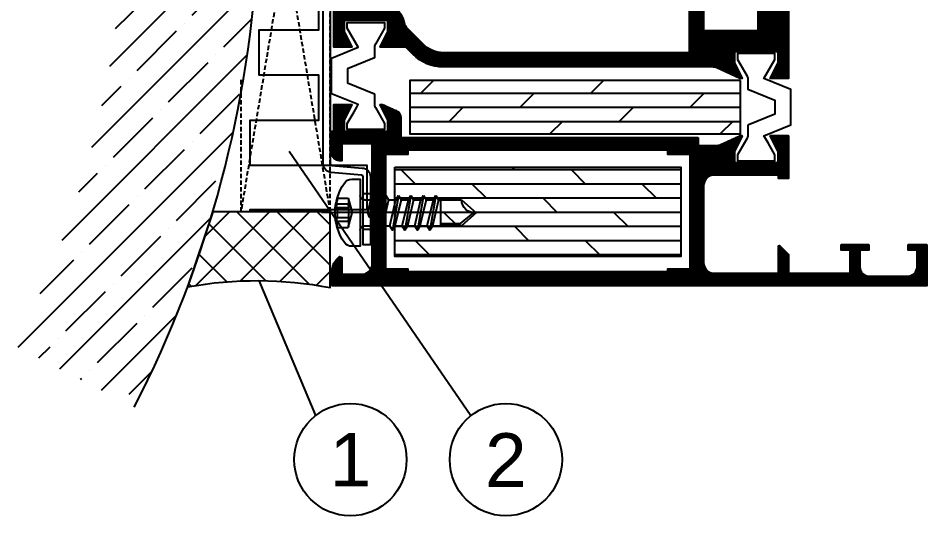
# Model space of a CAD drawing. Header units: millimetres. Extents: x -1821 to 14707, y -2864 to 1473.
# Drawn here: x 3494.8 to 3596.6, y -1224.2 to -1168.5 of the extents above; entities that cross this region are included whole.
import ezdxf
from ezdxf.enums import TextEntityAlignment as Align

# ---------------------------------------------------------------- set-up
doc = ezdxf.new("R2010")
doc.units = ezdxf.units.MM
for name, pattern in [('AUSGEZOGEN', [0]), ('CENTER', [50.800000000000004, 31.75, -6.35, 6.35, -6.35]), ('GESTRICHELT', [0.75, 0.5, -0.25]), ('VERDECKT', [9.524999999999999, 6.35, -3.175])]:
    doc.linetypes.add(name, pattern=pattern)
for name, color, linetype in [('00TXT', 7, 'AUSGEZOGEN'), ('as_par', 3, 'Continuous'), ('as_sch', 3, 'Continuous'), ('CENT_18', 3, 'CENTER'), ('CENTER25', 2, 'CENTER'), ('CONST25', 2, 'Continuous'), ('CONST35', 7, 'Continuous'), ('DICHT_PAR', 3, 'Continuous'), ('HIDE_18', 3, 'VERDECKT'), ('HIDE_25', 2, 'GESTRICHELT'), ('is_par', 3, 'Continuous'), ('is_sch', 3, 'Continuous'), ('leiste_par', 3, 'Continuous')]:
    doc.layers.add(name, color=color, linetype=linetype)
doc.styles.add('SWISS', font='swiss.ttf')

# ---------------------------------------------------------------- blocks, each defined once
blk = doc.blocks.new('*X91')
at = {"color": 0}
for p, q in [((44.59498402146245, 228.4427471299648), (56.33094534379565, 240.178708452298)), ((50.38135815360881, 237.7646551739766), (53.59820795754949, 240.9815049779173)), ((42.76008355167346, 233.6789144720413), (47.63502563103347, 238.5538565514013)), ((53.91689205954153, 234.2291212680439), (57.3008982065152, 237.6131274150176)), ((49.49747467712562, 236.8807716974934), (49.49747467712562, 236.8807716974934)), ((44.19417381822652, 231.5774708385943), (48.61359120064244, 235.9968882210102)), ((46.20153772520939, 222.9782330218463), (58.22344012027797, 235.0001354169148)), ((53.03300858305835, 233.3452377915607), (53.03300858305835, 233.3452377915607)), ((47.72970772415924, 228.0419369326616), (52.14912510657516, 232.4613543150775)), ((57.45242596547426, 230.6935873621112), (59.0970380917972, 232.3381994884341)), ((47.55945409189601, 217.2650815766674), (59.91999751748301, 229.6256250022544)), ((51.26524163009197, 224.5064030267289), (55.68465901250789, 228.9258204091448)), ((56.56854248899108, 229.809703885628), (56.56854248899108, 229.809703885628)), ((46.84582424767606, 227.1580534561784), (46.84582424767606, 227.1580534561784)), ((45.42795998390797, 225.7401891924103), (45.96194077119287, 226.2741699796952)), ((60.10407639492381, 226.2741699796952), (60.10407639492381, 226.2741699796952)), ((54.8007755360247, 220.9708691207961), (59.22019291844062, 225.3902865032121)), ((48.64281709249195, 211.2773767653979), (61.40628741346819, 224.0408470863741)), ((50.38135815360879, 223.6225195502457), (50.38135815360879, 223.6225195502457)), ((46.91304264743235, 220.1542040440692), (49.4974746771256, 222.7386360737625)), ((58.33630944195745, 217.4353352148634), (62.06521638309789, 221.1642421560038)), ((53.91689205954152, 220.0869856443129), (53.91689205954152, 220.0869856443129)), ((48.61359120064241, 214.7836847854138), (53.03300858305833, 219.2031021678297)), ((49.41791885066996, 204.9814107117104), (62.66464028948302, 218.2281321505235)), ((57.45242596547427, 216.5514517383802), (57.45242596547427, 216.5514517383802)), ((52.14912510657516, 211.2481508794811), (56.56854248899108, 215.667568261897)), ((61.87184334789018, 213.8998013089307), (63.20165914096722, 215.2296171020077)), ((60.987959871407, 213.0159178324475), (60.987959871407, 213.0159178324475)), ((49.83982465406461, 198.3322487032396), (63.67301037312068, 212.1654344222956)), ((55.68465901250789, 207.7126169735484), (60.10407639492382, 212.1320343559643)), ((51.26524163009198, 210.3642674029979), (51.26524163009198, 210.3642674029979)), ((49.07139349022593, 208.1704192631318), (50.38135815360879, 209.4803839265147)), ((59.22019291844062, 204.1770830676156), (63.63961030085655, 208.5965004500316)), ((54.80077553602471, 206.8287334970652), (54.80077553602471, 206.8287334970652)), ((49.67640232331843, 201.7043602843589), (53.91689205954152, 205.944850020582)), ((49.84662621372327, 191.2679824510328), (64.40345700146632, 205.8248132387758)), ((58.33630944195744, 203.2931995911324), (58.33630944195744, 203.2931995911324)), ((62.75572682437336, 200.6415491616829), (64.65357258474351, 202.539394922053)), ((53.03300858305833, 197.9898987322333), (57.45242596547426, 202.4093161146492)), ((61.87184334789018, 199.7576656851997), (61.87184334789018, 199.7576656851997)), ((49.34913701101451, 183.6994254364585), (64.81984071309715, 199.1701291385412)), ((56.56854248899107, 194.4543648263006), (60.98795987140699, 198.8737822087165)), ((52.14912510657515, 197.1060152557501), (52.14912510657515, 197.1060152557501)), ((49.89987995796895, 194.8567701071439), (51.26524163009196, 196.2221317792669)), ((60.10407639492381, 190.9188309203679), (64.52349377733972, 195.3382483027838)), ((55.68465901250789, 193.5704813498174), (55.68465901250789, 193.5704813498174)), ((50.38135815360878, 188.2671804909183), (54.8007755360247, 192.6865978733342)), ((48.21061907695037, 175.4898396905289), (64.87417331136614, 192.1533939249447)), ((59.22019291844062, 190.0349474438847), (59.22019291844062, 190.0349474438847)), ((53.91689205954152, 184.7316465849856), (58.33630944195744, 189.1510639674015)), ((63.63961030085655, 187.3832970144352), (64.74591378546837, 188.489600499047)), ((62.75572682437337, 186.499413537952), (62.75572682437337, 186.499413537952)), ((57.45242596547426, 181.1961126790528), (61.87184334789018, 185.6155300614688)), ((46.20132081238624, 166.4094736140993), (64.50051321837442, 184.7086660200875)), ((53.03300858305833, 183.8477631085024), (53.03300858305833, 183.8477631085024)), ((48.87135064117967, 179.6861051666237), (52.14912510657515, 182.9638796320192)), ((56.56854248899108, 180.3122292025697), (56.56854248899108, 180.3122292025697)), ((60.987959871407, 177.6605787731201), (64.12514826322271, 180.7977671649359)), ((51.26524163009197, 175.0089283436705), (55.68465901250789, 179.4283457260865)), ((42.87374508806644, 156.010830077914), (63.60401823928187, 176.7411032291295)), ((60.10407639492382, 176.7766952966369), (60.10407639492382, 176.7766952966369)), ((54.80077553602471, 171.4733944377378), (59.22019291844063, 175.8928118201538)), ((50.38135815360879, 174.1250448671873), (50.38135815360879, 174.1250448671873)), ((47.33515169128185, 171.0788384048604), (49.4974746771256, 173.2411613907041)), ((58.33630944195746, 167.9378605318051), (62.75572682437338, 172.357277914221)), ((53.91689205954152, 170.5895109612546), (53.91689205954152, 170.5895109612546)), ((48.61359120064242, 165.2862101023555), (53.03300858305834, 169.7056274847714)), ((37.95824086107492, 144.024258039057), (62.03940186046304, 168.1054190384451)), ((57.45242596547428, 167.0539770553219), (57.45242596547428, 167.0539770553219)), ((52.14912510657517, 161.7506761964228), (56.56854248899109, 166.1700935788387)), ((47.72970772415923, 164.4023266258723), (47.72970772415923, 164.4023266258723)), ((44.74633485467712, 161.4189537563902), (46.84582424767605, 163.5184431493891)), ((55.68465901250789, 158.2151422904901), (60.10407639492382, 162.634559672906)), ((51.26524163009199, 160.8667927199396), (51.26524163009199, 160.8667927199396)), ((45.96194077119288, 155.5634918610405), (50.3813581536088, 159.9829092434564)), ((42.6202771572474, 141.615226523364), (59.56260142795357, 158.5575507940702)), ((54.80077553602471, 157.3312588140069), (54.80077553602471, 157.3312588140069)), ((49.4974746771256, 152.0279579551078), (53.91689205954152, 156.4473753375237)), ((45.07805729470969, 154.6796083845573), (45.07805729470969, 154.6796083845573)), ((40.42070365535692, 150.0222547452045), (44.19417381822651, 153.7957249080741)), ((53.03300858305833, 148.492424049175), (57.45242596547425, 152.9118414315909)), ((48.61359120064242, 151.1440744786246), (48.61359120064242, 151.1440744786246)), ((43.31029034174331, 145.8407736197254), (47.72970772415923, 150.2601910021414)), ((47.28231345341989, 139.2061950076711), (55.69810400650597, 147.6219855607571)), ((52.14912510657514, 147.6085405726918), (52.14912510657514, 147.6085405726918)), ((46.84582424767603, 142.3052397137927), (51.26524163009196, 146.7246570962086)), ((42.42640686526013, 144.9568901432422), (42.42640686526013, 144.9568901432422)), ((40.28925900524963, 142.8197422832318), (41.54252338877694, 144.0730066667591)), ((45.96194077119285, 141.4213562373095), (45.96194077119285, 141.4213562373095)), ((44.95129530142211, 140.4107107675388), (45.07805729470967, 140.5374727608263)), ((50.38135815360878, 138.76970580786), (52.93193594796197, 141.3202836022132))]:
    blk.add_line(p, q, dxfattribs=at)
blk = doc.blocks.new('B-LL1021351')
at = {"layer": 'as_sch'}
h = blk.add_hatch(dxfattribs=at)
h.set_pattern_fill('_U', color=256, scale=0.2, angle=90, style=0, pattern_type=0)
h.set_pattern_definition([(90, (8.079554182062125, 29.43989028141033), (-0.2, 1.224606353822377e-17), [])])
edge = h.paths.add_edge_path()
edge.add_line((16.80000014944312, 41.19727941421419), (15.90000024883136, 41.19727941421414))
edge.add_line((15.90000024883136, 41.19727941421414), (15.90000024883084, 43.21662934013875))
edge.add_arc((17.10000024883082, 43.21662934013915), 1.199999999999999, 155.0000000000003, 180.0000000000183, ccw=False)
edge.add_line((16.01243090438685, 43.72377125422798), (16.99999999999937, 45.84162001425037))
edge.add_line((16.99999999999937, 45.84162001425037), (16.99999999999937, 46.12367428397178))
edge.add_line((16.99999999999937, 46.12367428397178), (15.24721359549932, 45.24728108172175))
edge.add_line((15.24721359549932, 45.24728108172178), (13.99999999999936, 45.24728108172178))
edge.add_line((13.99999999999937, 45.24728108172178), (13.99999999999937, 50.14728108172179))
edge.add_line((13.99999999999937, 50.14728108172176), (15.24721359549933, 50.14728108172176))
edge.add_line((15.24721359549932, 50.14728108172176), (16.99999999999936, 49.27088787947173))
edge.add_line((16.99999999999937, 49.27088787947176), (16.99999999999937, 51.29728021635563))
edge.add_line((16.99999999999937, 51.29728021635563), (12.19999999999956, 51.29728344756904))
edge.add_line((12.19999999999956, 51.29728344756904), (12.19999999999956, 50.1972810817218))
edge.add_line((12.19999999999956, 50.1972810817218), (12.59999999999965, 50.1972810817218))
edge.add_line((12.59999999999965, 50.1972810817218), (12.59999999999965, 42.99728508172188))
edge.add_arc((11.39999999999965, 42.99728508172188), 1.199999999999999, -90, 0, ccw=False)
edge.add_line((11.39999999999965, 41.7972850817219), (2.799999999999741, 41.7972850817219))
edge.add_arc((2.799999999999741, 42.99728508172188), 1.200000000000003, 180, 270, ccw=False)
edge.add_line((1.599999999999739, 42.99728508172188), (1.599999999999739, 50.19728508172176))
edge.add_line((1.599999999999739, 50.19728508172176), (4.666364272416246, 50.19728508172187))
edge.add_line((4.666364272416246, 50.19728508172187), (4.705505270816687, 50.29177981090521))
edge.add_line((4.705505270816687, 50.29177981090521), (3.699999999999903, 51.29728508172172))
edge.add_line((3.699999999999903, 51.29728508172172), (1.599999999999739, 51.29728508172178))
edge.add_line((1.599999999999739, 51.29728508172178), (1.599999999999739, 58.1972850817219))
edge.add_line((1.599999999999739, 58.19728508172187), (4.200000000000017, 58.19728508172187))
edge.add_line((4.200000000000017, 58.19728508172187), (4.200000000000017, 57.19728508172187))
edge.add_line((4.200000000000017, 57.19728508172187), (4.800000000000011, 57.19728508172187))
edge.add_line((4.800000000000011, 57.19728508172187), (4.800000000000011, 60.29728508172187))
edge.add_line((4.800000000000011, 60.2972850817219), (4.200000000000017, 60.2972850817219))
edge.add_line((4.200000000000017, 60.2972850817219), (4.200000000000017, 59.2972850817219))
edge.add_line((4.200000000000017, 59.2972850817219), (2.300000000000011, 59.2972850817219))
edge.add_arc((2.300000000000011, 60.2972850817219), 1, 180, 270.0000000000001, ccw=False)
edge.add_line((1.300000000000011, 60.2972850817219), (1.300000000000011, 64.6972850817219))
edge.add_arc((2.300000000000011, 64.69728508172187), 0.999999999999998, 89.99999999999989, 180, ccw=False)
edge.add_line((2.300000000000011, 65.69728508172187), (4.200000000000017, 65.69728508172187))
edge.add_line((4.200000000000017, 65.69728508172187), (4.200000000000017, 64.69728508172187))
edge.add_line((4.200000000000017, 64.69728508172187), (4.800000000000011, 64.69728508172187))
edge.add_line((4.800000000000011, 64.69728508172187), (4.800000000000011, 66.79728508172187))
edge.add_line((4.800000000000011, 66.7972850817219), (0.2000000000000171, 66.7972850817219))
edge.add_line((0.2000000000000171, 66.7972850817219), (0.2000000000000171, 0.1999999999999886))
edge.add_line((0.2000000000000028, 0.1999999999999886), (1.895836943965719, 0.1999999999999886))
edge.add_arc((1.895836943965719, 2), 1.799999999999996, 269.9999999999999, 314.9999999999998)
edge.add_line((3.168629150101509, 0.7272077938642099), (3.476215948935334, 1.034794592698006))
edge.add_line((3.476215948935319, 1.034794592698006), (3.366364272416135, 1.300000000000011))
edge.add_line((3.366364272416149, 1.300000000000011), (1.500000000000014, 1.300000000000011))
edge.add_line((1.5, 1.300000000000011), (1.5, 3.5))
edge.add_arc((2.700000000000003, 3.5), 1.2, 90, 180, ccw=False)
edge.add_line((2.700000000000003, 4.699999999999989), (16.10000000000001, 4.699999999999989))
edge.add_line((16.10000000000001, 4.699999999999989), (16.10000000000001, 1.299999999999983))
edge.add_line((16.10000000000001, 1.300000000000011), (14.19999999999999, 1.300000000000011))
edge.add_line((14.19999999999999, 1.299999999999983), (14.2, 1))
edge.add_arc((15, 1), 0.7999999999999954, 180.0000000000002, 270.0000000000004)
edge.add_line((15, 0.1999999999999886), (17.49999999999972, 0.1999999999999886))
edge.add_line((17.49999999999972, 0.1999999999999886), (17.4999999999997, 0.3999999999999773))
edge.add_line((17.49999999999972, 0.3999999999999773), (20.49999999999972, 0.3999999999999773))
edge.add_line((20.49999999999972, 0.4000000000000057), (20.4999999999997, 2.426392202250042))
edge.add_line((20.4999999999997, 2.426392202250014), (18.74721359549966, 1.549999000000014))
edge.add_line((18.74721359549966, 1.549999000000014), (17.4999999999997, 1.549999000000014))
edge.add_line((17.4999999999997, 1.549999000000014), (17.4999999999997, 6.44999900000002))
edge.add_line((17.4999999999997, 6.44999900000002), (18.74721359549966, 6.44999900000002))
edge.add_line((18.74721359549966, 6.44999900000002), (20.49999999999969, 5.57360579775002))
edge.add_line((20.49999999999969, 5.573605797749991), (20.4999999999997, 5.856677160535128))
edge.add_line((20.4999999999997, 5.856677160535156), (19.78437991351552, 7.431041329999715))
edge.add_arc((19.05608673319308, 7.099998970934053), 0.7999999999999616, 24.44395506557918, 89.99999999999363)
edge.add_line((19.05608673319317, 7.899998970934007), (16.80000014944341, 7.899998970934547))
edge.add_line((16.80000014944341, 7.899998970934547), (16.80000014944312, 41.19727941421419))
h.paths.add_polyline_path([(15.40000024883075, 8.700004950186042), (14.90000024883098, 8.700004950186042), (14.90000024883098, 6.200004950186042), (2.100000248830895, 6.200004950185928), (2.100000248830895, 8.700004950186042), (1.800000144223361, 8.700004950186042), (1.800000036415028, 37.79727941421439), (2.100000248830895, 37.79727941421427), (2.100000248830895, 40.2972794142143), (14.90000024883099, 40.29727941421419), (14.90000024883098, 37.79727941421416), (15.40000024883075, 37.79727941421405)], flags=16)
at = {"layer": 'is_sch'}
h = blk.add_hatch(dxfattribs=at)
h.set_pattern_fill('_U', color=256, scale=0.2, angle=90, style=0, pattern_type=0)
h.set_pattern_definition([(90, (38.50046598677734, 28.12631000053418), (-0.2, 1.224606353822377e-17), [])])
edge = h.paths.add_edge_path()
edge.add_arc((29.49999990501244, 12.66879085624376), 4.799999999999851, 179.9999999999986, 225.0000000000408)
edge.add_line((26.10588735531954, 9.274678306546008), (26.90000009962769, 8.480565562239093))
edge.add_line((26.90000009962769, 8.480565562239093), (26.90000009962759, 5.571329875835858))
edge.add_line((26.90000009962759, 5.571329875835829), (28.65278650412762, 6.447723078085829))
edge.add_line((28.65278650412762, 6.447723078085858), (29.90000009962758, 6.447723078085858))
edge.add_line((29.90000009962758, 6.447723078085858), (29.90000009962758, 1.547723078085852))
edge.add_line((29.90000009962758, 1.547723078085852), (28.65278650412762, 1.547723078085852))
edge.add_line((28.65278650412762, 1.547723078085852), (26.90000009962758, 2.42411628033588))
edge.add_line((26.90000009962758, 2.42411628033588), (26.90000009962758, 0.3977241841755017))
edge.add_line((26.90000009962756, 0.3977241841755017), (33.00000013790861, 0.397727419909387))
edge.add_line((33.00000013790861, 0.397727419909387), (33.00000013790876, 1.497726215791999))
edge.add_line((33.00000013790876, 1.497726215792028), (31.30000008977686, 1.497726215791999))
edge.add_line((31.30000008977686, 1.497726215791999), (31.30000024738767, 4.697733063487249))
edge.add_line((31.30000024738767, 4.69773306348722), (45.70000015269619, 4.697734354117472))
edge.add_line((45.70000015269619, 4.6977343541175), (45.69999999508552, 1.497726215791999))
edge.add_line((45.69999999508552, 1.497726215791999), (44.00000013790877, 1.497726215791971))
edge.add_line((44.00000013790877, 1.497726215791999), (44.00000013790888, 0.3977274199265537))
edge.add_line((44.00000013790888, 0.3977274199265537), (50.10105171051465, 0.3977241841582497))
edge.add_line((50.10105171051465, 0.3977241841582497), (50.10105171051465, 2.424116280335767))
edge.add_line((50.10105171051465, 2.424116280335767), (48.34826530601461, 1.547723078085738))
edge.add_line((48.34826530601461, 1.547723078085738), (47.10105171051465, 1.547723078085738))
edge.add_line((47.10105171051465, 1.547723078085738), (47.10105171051465, 6.447723078085744))
edge.add_line((47.10105171051465, 6.447723078085744), (48.34826530601461, 6.447723078085744))
edge.add_line((48.34826530601461, 6.447723078085744), (50.10105168903021, 5.571329886577956))
edge.add_line((50.10105168903021, 5.571329886577956), (50.10105149588445, 8.480565557525523))
edge.add_line((50.10105149588445, 8.480565557525523), (50.89516423278344, 9.274678283762285))
edge.add_arc((47.50105170587366, 12.66879085624345), 4.800000000000043, 314.9999996153564, 360.000000000001)
edge.add_line((52.30105170587372, 12.66879085624353), (52.30105170587318, 42.78817162247995))
edge.add_arc((53.50105170587319, 42.78817162247998), 1.20000000000001, 155.0000000000013, 180.0000000000013, ccw=False)
edge.add_line((52.41348236142919, 43.29531353656878), (53.60097986375258, 45.84191014838927))
edge.add_line((53.60097986375258, 45.8419101483893), (53.60052286672153, 46.12437971369692))
edge.add_line((53.60052286672153, 46.12437971369692), (51.8472135954993, 45.24772507808581))
edge.add_line((51.8472135954993, 45.24772507808581), (50.59999999999934, 45.24772507808581))
edge.add_line((50.59999999999935, 45.24772507808581), (50.59999999999935, 50.14772507808581))
edge.add_line((50.59999999999935, 50.14772507808581), (51.8472135954993, 50.14772507808581))
edge.add_line((51.8472135954993, 50.14772507808581), (53.59999999999933, 49.27133187583578))
edge.add_line((53.59999999999935, 49.27133187583578), (53.59999999999935, 51.29772407808582))
edge.add_line((53.59999999999935, 51.29772407808582), (45.69999999999975, 51.29772407808602))
edge.add_line((45.69999999999976, 51.29772407808602), (45.69999999999956, 47.89772407809591))
edge.add_line((45.69999999999956, 47.89772407809593), (48.20000000012688, 47.89772407821894))
edge.add_line((48.20000000012688, 47.89772407821894), (48.19999999999523, 41.79772407808582))
edge.add_line((48.19999999999523, 41.79772407808582), (28.79999999999954, 41.79772407808582))
edge.add_line((28.79999999999954, 41.79772407808582), (28.79999999999978, 47.89772407808584))
edge.add_line((28.79999999999978, 47.89772407808584), (31.30000000000602, 47.89772407808607))
edge.add_line((31.30000000000602, 47.89772407808607), (31.30000000011587, 51.29772407820607))
edge.add_line((31.30000000011587, 51.29772407820607), (23.39999999999937, 51.29772407808878))
edge.add_line((23.39999999999937, 51.29772407808878), (23.39999999999937, 49.27133187583578))
edge.add_line((23.39999999999937, 49.27133187583578), (25.15278640449941, 50.14772507808581))
edge.add_line((25.15278640449941, 50.14772507808581), (26.39999999999937, 50.14772507808581))
edge.add_line((26.39999999999937, 50.14772507808581), (26.39999999999937, 45.24772507808581))
edge.add_line((26.39999999999937, 45.24772507808581), (25.15278640449941, 45.24772507808581))
edge.add_line((25.15278640449941, 45.24772507808581), (23.39999999999937, 46.12411828033584))
edge.add_line((23.39999999999937, 46.12411828033581), (23.39999999999935, 45.84206401061439))
edge.add_line((23.39999999999937, 45.84206401061439), (24.58756924945682, 43.29531353656859))
edge.add_arc((23.49999990501283, 42.78817162247975), 1.199999999999995, -3.979039320256561e-13, 24.999999999999773, ccw=False)
edge.add_line((24.69999990501283, 42.78817162247975), (24.6999999050126, 12.66879085624387))
edge = h.paths.add_edge_path(flags=16)
edge.add_arc((29.4999999050126, 12.66879085624387), 3.2, 180, 225.0000000000406)
edge.add_line((27.23725820521724, 10.40604915644533), (28.99476436794701, 8.64854299371612))
edge.add_arc((29.84329250537074, 9.497071131140103), 1.200000000000001, 225.0000000000093, 260.2405423695951)
edge.add_arc((29.2499998609641, 6.047722810356447), 2.3, 24.474416672083407, 80.24054236959518, ccw=False)
edge.add_arc((32.43551207269796, 7.497726930659013), 1.200000000000001, 204.4744166720833, 269.9999999999999)
edge.add_line((32.43551207269796, 6.297726930658996), (44.56553973744431, 6.297726930658996))
edge.add_arc((44.56553973744431, 7.497726930659013), 1.2, 269.9999999999998, 335.5255833279145)
edge.add_arc((47.75105194917813, 6.047722810356362), 2.3, 99.75946162770782, 155.5255833279147, ccw=False)
edge.add_arc((47.15775906412391, 9.497071089748289), 1.200000000000004, 279.7594616277084, 314.9999999999853)
edge.add_line((48.00628720154755, 8.648542952324192), (49.76379340566955, 10.40604915644528))
edge.add_arc((47.50105170587376, 12.66879085624322), 3.199999999999879, 314.9999999999725, 360.0000000000063)
edge.add_line((50.70105170587364, 12.66879085624359), (50.70105170587367, 40.19772407808563))
edge.add_line((50.70105170587367, 40.1977240780856), (26.29999990501237, 40.19772407808594))
edge.add_line((26.29999990501237, 40.19772407808594), (26.2999999050126, 12.6687908562439))
h = blk.add_hatch(dxfattribs=at)
h.set_pattern_fill('_U', color=256, scale=0.2, angle=90, style=0, pattern_type=0)
h.set_pattern_definition([(90, (67.36502765796459, 23.95932698303045), (-0.2, 1.224606353822377e-17), [])])
edge = h.paths.add_edge_path()
edge.add_line((76.79999999999964, 41.79817307444992), (64.79999999999964, 41.79817307444966))
edge.add_line((64.79999999999964, 41.79817307444969), (64.79999999999964, 44.39817307444972))
edge.add_line((64.79999999999964, 44.39817307444969), (66.37936788635221, 44.39817307444974))
edge.add_line((66.37936788635221, 44.39817307444974), (66.51477246289565, 44.65491951966993))
edge.add_arc((74.99999999999966, 50.31538890334934), 10.2, 180.0000000000001, 213.7071317649712, ccw=False)
edge.add_line((64.79999999999964, 50.31538890334934), (64.79999999999964, 51.29816807444985))
edge.add_line((64.79999999999964, 51.29816807444985), (59.99999999999937, 51.29816807444985))
edge.add_line((59.99999999999937, 51.29816807444985), (59.99999999999937, 49.27177587219981))
edge.add_line((59.99999999999937, 49.27177587219981), (61.75278640449943, 50.14816907444984))
edge.add_line((61.75278640449943, 50.14816907444981), (62.99999999999937, 50.14816907444981))
edge.add_line((62.99999999999937, 50.14816907444981), (62.99999999999937, 45.24816907444981))
edge.add_line((62.99999999999937, 45.24816907444983), (61.75278640449943, 45.24816907444983))
edge.add_line((61.75278640449943, 45.24816907444983), (59.99999999999937, 46.12456227669986))
edge.add_line((59.99999999999937, 46.12456227669986), (59.99999999999937, 45.84250798835745))
edge.add_line((59.99999999999937, 45.84250798835743), (60.98756897649452, 43.72465850240394))
edge.add_arc((59.89999954203961, 43.21751678134416), 1.200000000000013, -1.5290879673557356e-11, 24.999989830763127, ccw=False)
edge.add_line((61.09999954203963, 43.21751678134385), (61.09999954203909, 41.19816740694216))
edge.add_line((61.09999954203909, 41.19816740694216), (60.19999995042497, 41.19816740694228))
edge.add_line((60.19999995042497, 41.1981674069423), (60.19999995042465, 7.900886963661975))
edge.add_line((60.19999995042465, 7.900886963661975), (57.94391326680599, 7.900886963662089))
edge.add_arc((57.94391326680601, 7.100886963662219), 0.7999999999998861, 90, 155.5560449344181)
edge.add_line((57.21562008648365, 7.431929322727882), (56.49999999999949, 5.857565153263067))
edge.add_line((56.49999999999949, 5.857565153263067), (56.49999999999949, 5.574493790477902))
edge.add_line((56.49999999999949, 5.574493790477902), (58.25278640449953, 6.450886992727931))
edge.add_line((58.25278640449953, 6.450886992727931), (59.49999999999949, 6.450886992727931))
edge.add_line((59.49999999999949, 6.450886992727931), (59.49999999999949, 1.550886992727925))
edge.add_line((59.49999999999949, 1.550886992727925), (58.25278640449953, 1.550886992727925))
edge.add_line((58.25278640449953, 1.550886992727925), (56.49999999999949, 2.427280194977953))
edge.add_line((56.49999999999949, 2.427280194977953), (56.49999999999949, 0.4008879927279168))
edge.add_line((56.49999999999949, 0.4008879927279168), (59.49999999999949, 0.4008879927279168))
edge.add_line((59.49999999999949, 0.4008879927279168), (59.49999999999949, 0.200887992727985))
edge.add_line((59.49999999999949, 0.200887992727985), (61.99999999999966, 0.2008879927280418))
edge.add_arc((61.99999999999966, 1.000887992728025), 0.7999999999999987, 270.0000000000001, 360.0000000000002)
edge.add_line((62.79999999999964, 1.000887992728025), (62.79999999999964, 1.300887992728008))
edge.add_line((62.79999999999964, 1.300887992728036), (60.89999999999964, 1.300887992728036))
edge.add_line((60.89999999999964, 1.300887992728036), (60.89999999999964, 4.700887992728042))
edge.add_line((60.89999999999964, 4.700887992728042), (74.29999999999964, 4.700887992728042))
edge.add_arc((74.29999999999964, 3.500887992728025), 1.2, 0, 90, ccw=False)
edge.add_line((75.49999999999966, 3.500887992728025), (75.49999999999966, 1.300887992728008))
edge.add_line((75.49999999999966, 1.300887992728036), (73.63363572758351, 1.300887992728036))
edge.add_line((73.63363572758351, 1.300887992728036), (73.52378405106435, 1.035682585426031))
edge.add_line((73.52378405106433, 1.035682585426031), (73.83137084989812, 0.728095786592263))
edge.add_arc((75.10416305603394, 2.000887992728025), 1.800000000000004, 224.9999999999999, 269.9999999999999)
edge.add_line((75.10416305603394, 0.2008879927280418), (76.79999999999967, 0.2008879927280418))
edge.add_line((76.79999999999964, 0.2008879927280418), (76.79999999999964, 41.79817307444995))
h.paths.add_polyline_path([(75.20000016284126, 37.79816740694244), (74.89999995042498, 37.79816740694233), (74.89999995042544, 40.29816740694235), (62.09999995042486, 40.29816740694224), (62.09999995042486, 37.79816740694221), (61.59999995042486, 37.79816740694216), (61.59999995042486, 8.700892942914152), (62.09999995042466, 8.700892942914095), (62.09999995042466, 6.200892942914066), (74.89999995042544, 6.200892942913981), (74.89999995042498, 8.700892942914095), (75.200000055032, 8.700892942914095)], flags=16)
at = {"layer": 'as_par'}
blk.add_lwpolyline([(16.80000014944312, 41.19727941421419), (15.90000024883136, 41.19727941421414), (15.90000024883082, 43.21662934013875, -0.1095178116833212), (16.01243090438685, 43.72377125422798), (16.99999999999937, 45.84162001425037), (16.99999999999937, 46.12367428397178), (15.24721359549932, 45.24728108172178), (13.99999999999937, 45.24728108172178), (13.99999999999937, 50.14728108172176), (15.24721359549932, 50.14728108172176), (16.99999999999937, 49.27088787947176), (16.99999999999937, 51.29728021635563), (12.19999999999956, 51.29728344756904), (12.19999999999956, 50.1972810817218), (12.59999999999965, 50.1972810817218), (12.59999999999964, 42.99728508172188, -0.414213562373096), (11.39999999999965, 41.7972850817219), (2.799999999999741, 41.7972850817219, -0.4142135623730958), (1.599999999999739, 42.99728508172188), (1.599999999999739, 50.19728508172176), (4.666364272416246, 50.19728508172187), (4.705505270816687, 50.29177981090521), (3.699999999999903, 51.29728508172172), (1.599999999999739, 51.29728508172178), (1.599999999999739, 58.19728508172187), (4.200000000000017, 58.19728508172187), (4.200000000000017, 57.19728508172187), (4.800000000000011, 57.19728508172187), (4.800000000000011, 60.2972850817219), (4.200000000000017, 60.2972850817219), (4.200000000000017, 59.2972850817219), (2.300000000000011, 59.2972850817219, -0.4142135623730964), (1.300000000000011, 60.2972850817219), (1.300000000000011, 64.69728508172187, -0.4142135623730961), (2.300000000000011, 65.69728508172187), (4.200000000000017, 65.69728508172187), (4.200000000000017, 64.69728508172187), (4.800000000000011, 64.69728508172187), (4.800000000000011, 66.7972850817219), (0.2000000000000171, 66.7972850817219), (0.2000000000000028, 0.1999999999999886), (1.895836943965719, 0.1999999999999886, 0.1989123673796578), (3.168629150101509, 0.7272077938642099), (3.476215948935319, 1.034794592698006), (3.366364272416149, 1.300000000000011), (1.5, 1.300000000000011), (1.5, 3.5, -0.4142135623730948), (2.700000000000003, 4.699999999999989), (16.10000000000001, 4.699999999999989), (16.10000000000001, 1.300000000000011), (14.19999999999999, 1.299999999999983), (14.2, 1, 0.4142135623730958), (15, 0.1999999999999886), (17.49999999999972, 0.1999999999999886), (17.49999999999972, 0.3999999999999773), (20.49999999999972, 0.4000000000000057), (20.4999999999997, 2.426392202250014), (18.74721359549966, 1.549999000000014), (17.4999999999997, 1.549999000000014), (17.4999999999997, 6.44999900000002), (18.74721359549966, 6.44999900000002), (20.49999999999969, 5.573605797749991), (20.4999999999997, 5.856677160535156), (19.78437991351552, 7.431041329999715, 0.2941076137054389), (19.05608673319317, 7.899998970934007), (16.80000014944341, 7.899998970934547), (16.80000014944312, 41.19727941421419)], format="xyb", close=True, dxfattribs=at)
blk.add_lwpolyline([(15.40000024883075, 8.700004950186042), (14.90000024883098, 8.700004950186042), (14.90000024883098, 6.200004950186042), (2.100000248830895, 6.200004950185928), (2.100000248830895, 8.700004950186042), (1.800000144223361, 8.700004950186042), (1.800000036415028, 37.79727941421439), (2.100000248830895, 37.79727941421427), (2.100000248830895, 40.2972794142143), (14.90000024883099, 40.29727941421419), (14.90000024883098, 37.79727941421416), (15.40000024883075, 37.79727941421405), (15.40000024883075, 8.700004950186042)], close=True, dxfattribs=at)
at = {"layer": 'is_par'}
for points in [[(24.6999999050126, 12.66879085624387, 0.1989123673798495), (26.10588735531954, 9.274678306546008), (26.90000009962769, 8.480565562239093), (26.90000009962759, 5.571329875835829), (28.65278650412762, 6.447723078085858), (29.90000009962758, 6.447723078085858), (29.90000009962758, 1.547723078085852), (28.65278650412762, 1.547723078085852), (26.90000009962758, 2.42411628033588), (26.90000009962756, 0.3977241841755017), (33.00000013790861, 0.397727419909387), (33.00000013790876, 1.497726215792028), (31.30000008977686, 1.497726215791999), (31.30000024738767, 4.69773306348722), (45.70000015269619, 4.6977343541175), (45.69999999508552, 1.497726215791999), (44.00000013790877, 1.497726215791999), (44.00000013790888, 0.3977274199265537), (50.10105171051465, 0.3977241841582497), (50.10105171051465, 2.424116280335767), (48.34826530601461, 1.547723078085738), (47.10105171051465, 1.547723078085738), (47.10105171051465, 6.447723078085744), (48.34826530601461, 6.447723078085744), (50.10105168903021, 5.571329886577956), (50.10105149588445, 8.480565557525523), (50.89516423278344, 9.274678283762313, 0.1989123691243912), (52.30105170587372, 12.66879085624353), (52.30105170587318, 42.78817162247995, -0.109517811683242), (52.41348236142919, 43.29531353656878), (53.60097986375258, 45.8419101483893), (53.60052286672153, 46.12437971369692), (51.8472135954993, 45.24772507808581), (50.59999999999935, 45.24772507808581), (50.59999999999935, 50.14772507808581), (51.8472135954993, 50.14772507808581), (53.59999999999935, 49.27133187583578), (53.59999999999935, 51.29772407808582), (45.69999999999976, 51.29772407808602), (45.69999999999956, 47.89772407809593), (48.20000000012688, 47.89772407821894), (48.19999999999523, 41.79772407808582), (28.79999999999954, 41.79772407808582), (28.79999999999978, 47.89772407808584), (31.30000000000602, 47.89772407808607), (31.30000000011587, 51.29772407820607), (23.39999999999937, 51.29772407808878), (23.39999999999937, 49.27133187583578), (25.15278640449941, 50.14772507808581), (26.39999999999937, 50.14772507808581), (26.39999999999937, 45.24772507808581), (25.15278640449941, 45.24772507808581), (23.39999999999937, 46.12411828033581), (23.39999999999937, 45.84206401061439), (24.58756924945681, 43.29531353656859, -0.1095178116832422), (24.69999990501283, 42.78817162247975), (24.6999999050126, 12.66879085624387)], [(76.79999999999964, 41.79817307444992), (64.79999999999964, 41.79817307444969), (64.79999999999964, 44.39817307444969), (66.37936788635221, 44.39817307444974), (66.51477246289565, 44.65491951966993, -0.1481448291565296), (64.79999999999964, 50.31538890334934), (64.79999999999964, 51.29816807444985), (59.99999999999937, 51.29816807444985), (59.99999999999937, 49.27177587219981), (61.75278640449943, 50.14816907444981), (62.99999999999937, 50.14816907444981), (62.99999999999937, 45.24816907444983), (61.75278640449943, 45.24816907444983), (59.99999999999937, 46.12456227669986), (59.99999999999937, 45.84250798835743), (60.98756897649452, 43.72465850240394, -0.1095177667794425), (61.09999954203963, 43.21751678134385), (61.09999954203909, 41.19816740694216), (60.19999995042497, 41.1981674069423), (60.19999995042465, 7.900886963661975), (57.94391326680601, 7.900886963662089, 0.294107613705456), (57.21562008648365, 7.431929322727882), (56.49999999999949, 5.857565153263067), (56.49999999999949, 5.574493790477902), (58.25278640449953, 6.450886992727931), (59.49999999999949, 6.450886992727931), (59.49999999999949, 1.550886992727925), (58.25278640449953, 1.550886992727925), (56.49999999999949, 2.427280194977953), (56.49999999999949, 0.4008879927279168), (59.49999999999949, 0.4008879927279168), (59.49999999999949, 0.200887992727985), (61.99999999999966, 0.2008879927280418, 0.4142135623730955), (62.79999999999964, 1.000887992728025), (62.79999999999964, 1.300887992728036), (60.89999999999964, 1.300887992728036), (60.89999999999964, 4.700887992728042), (74.29999999999964, 4.700887992728042, -0.4142135623730948), (75.49999999999966, 3.500887992728025), (75.49999999999966, 1.300887992728036), (73.63363572758351, 1.300887992728036), (73.52378405106433, 1.035682585426031), (73.83137084989815, 0.7280957865922346, 0.1989123673796581), (75.10416305603394, 0.2008879927280418), (76.79999999999964, 0.2008879927280418), (76.79999999999964, 41.79817307444992)], [(26.2999999050126, 12.66879085624387, 0.198912367379842), (27.23725820521724, 10.40604915644533), (28.99476436794701, 8.64854299371612, 0.1549893230359022), (29.63987788443131, 8.314437421157123, -0.2482443721165699), (31.34333645724635, 7.00058266084099, 0.2939632085654071), (32.43551207269796, 6.297726930658996), (44.56553973744431, 6.297726930658996, 0.2939632085653976), (45.65771535289591, 7.000582660840934, -0.2482443536001977), (47.36117376757109, 8.314437393956752, 0.1549893051753763), (48.00628720154755, 8.648542952324192), (49.76379340566955, 10.40604915644528, 0.1989123673798115), (50.70105170587364, 12.66879085624359), (50.70105170587367, 40.1977240780856), (26.29999990501237, 40.19772407808594), (26.2999999050126, 12.66879085624387)]]:
    blk.add_lwpolyline(points, format="xyb", close=True, dxfattribs=at)
blk.add_lwpolyline([(75.20000016284126, 37.79816740694244), (74.89999995042498, 37.79816740694233), (74.89999995042544, 40.29816740694235), (62.09999995042486, 40.29816740694224), (62.09999995042486, 37.79816740694221), (61.59999995042486, 37.79816740694216), (61.59999995042486, 8.700892942914152), (62.09999995042466, 8.700892942914095), (62.09999995042466, 6.200892942914066), (74.89999995042544, 6.200892942913981), (74.89999995042498, 8.700892942914095), (75.200000055032, 8.700892942914095), (75.20000016284126, 37.79816740694244)], close=True, dxfattribs=at)
at = {"layer": 'leiste_par'}
for points in [[(18.185190441465, 46.75728100949462), (17.06621800064485, 46.75728108172177, 0.131652079472951), (16.66121800059267, 46.64876133610213), (14.85809002390086, 45.60772507808579), (14.20999999999938, 45.60772507808579), (14.20999999999938, 49.78772507808577), (14.85809002353373, 49.78772507808577), (16.19499409292776, 49.01586315374044), (16.68287609846928, 48.73329623492381), (16.99171902354941, 48.55498621641331), (18.20674455880217, 51.56228115438429), (22.1932544432792, 51.56228115438429), (23.40828234753293, 48.55498283165508), (25.54191165426688, 49.78772507808583), (26.18999999999937, 49.78772507808583), (26.18999999999937, 45.60772507808585), (25.5419099760979, 45.60772507808582), (23.73878199940606, 46.64876133610213, 0.1316520794729206), (23.33378201575391, 46.75728108172174), (22.21480855853373, 46.75728100949459), (20.9926296134727, 49.78228115438435), (19.40736938652604, 49.78228115438435), (18.185190441465, 46.75728100949462)], [(54.78519044146499, 46.75772500585865), (53.66621800064485, 46.7577250780858, 0.131652079472951), (53.26121800059266, 46.64920533246615), (51.45809002390085, 45.60816907444982), (50.80999999999938, 45.60816907444982), (50.80999999999938, 49.7881690744498), (51.45809002353373, 49.7881690744498), (52.79499409292775, 49.01630715010447), (53.28287609846927, 48.73374023128784), (53.5917190235494, 48.55543021277734), (54.80674455880217, 51.56272515074832), (58.7932544432792, 51.56272515074832), (60.00828234753291, 48.55542682801911), (62.14191165426686, 49.78816907444985), (62.78999999999937, 49.78816907444985), (62.78999999999937, 45.60816907444988), (62.14190997609788, 45.60816907444985), (60.33878199940605, 46.64920533246615, 0.1316520794729206), (59.93378201575391, 46.75772507808577), (58.81480855853373, 46.75772500585862), (57.5926296134727, 49.78272515074838), (56.00736938652604, 49.78272515074838), (54.78519044146499, 46.75772500585865)], [(21.68519044146532, 4.939999072227153), (20.56621800064518, 4.939999, -0.131652079472951), (20.161218000593, 5.048518745619646), (18.35809002390118, 6.089555003635979), (17.70999999999971, 6.089555003635979), (17.70999999999971, 1.909555003636001), (18.35809002353406, 1.909555003636001), (19.69499409292808, 2.681416927981331), (20.18287609846961, 2.963983846797959), (20.49171902354973, 3.14229386530846), (21.7067445588025, 0.1349989273374774), (25.69325444327953, 0.1349989273374774), (26.90828234753326, 3.14229725006669), (29.04191165426721, 1.909555003635944), (29.68999999999971, 1.909555003635944), (29.6899999999997, 6.089555003635923), (29.04190997609822, 6.089555003635951), (27.23878199940637, 5.048518745619646, -0.1316520794729206), (26.83378201575424, 4.939999000000029), (25.71480855853406, 4.939999072227181), (24.49262961347303, 1.914998927337422), (22.90736938652637, 1.914998927337422), (21.68519044146532, 4.939999072227153)], [(51.28624215198028, 4.937723150312905), (50.16726971116013, 4.937723078085753, -0.131652079472951), (49.76226971110795, 5.046242823705398), (47.95914173441614, 6.087279081721732), (47.31105171051466, 6.087279081721732), (47.31105171051466, 1.907279081721754), (47.95914173404901, 1.907279081721754), (49.29604580344304, 2.679141006067084), (49.78392780898456, 2.961707924883711), (50.09277073406469, 3.140017943394213), (51.30779626931745, 0.1327230054232302), (55.29430615379448, 0.1327230054232302), (56.50933405804821, 3.140021328152443), (58.64296336478216, 1.907279081721697), (59.29105171051467, 1.907279081721697), (59.29105171051465, 6.087279081721675), (58.64296168661318, 6.087279081721704), (56.83983370992132, 5.046242823705398, -0.1316520794729206), (56.43483372626919, 4.937723078085781), (55.31586026904901, 4.937723150312934), (54.09368132398798, 1.912723005423175), (52.50842109704132, 1.912723005423175), (51.28624215198028, 4.937723150312905)]]:
    blk.add_lwpolyline(points, format="xyb", close=True, dxfattribs=at)
blk = doc.blocks.new('LL4090045')
at = {"layer": 'DICHT_PAR'}
h = blk.add_hatch(dxfattribs=at)
h.set_pattern_fill('DOLMIT', color=256, scale=0.25, angle=90, style=0)
h.set_pattern_definition([(90, (5.100000000000186, 23), (-1.5875, 9.720312933465119e-17), []), (135, (5.100000000000186, 23), (-3.174997835875247, -3.174997835875246), [2.245065, -4.490125])])
h.paths.add_polyline_path([(-1.699999999999813, 16), (-11.69999999999981, 16), (-11.69999999999981, -16), (-1.699999999999813, -16)])
blk.add_lwpolyline([(-1.699999999999813, -16), (-1.699999999999813, 16), (-11.69999999999981, 16), (-11.69999999999981, -16)], close=True, dxfattribs=at)
blk = doc.blocks.new('LL4090060')
at = {"layer": 'DICHT_PAR'}
h = blk.add_hatch(dxfattribs=at)
h.set_pattern_fill('DOLMIT', color=256, scale=0.25, angle=90, style=0)
h.set_pattern_definition([(90, (13.69999935055596, -18.825), (-1.5875, 9.720312933465119e-17), []), (135, (13.69999935055596, -18.825), (-3.174997835875247, -3.174997835875246), [2.245065, -4.490125])])
h.paths.add_polyline_path([(6.199999350555949, -0.8250000000000028), (0.1999993505559488, -0.8250000000000028), (0.1999993505559488, -37.825), (6.199999350555949, -37.825)])
blk.add_lwpolyline([(6.199999350555949, -37.825), (6.199999350555949, -0.8250000000000028), (0.1999993505559488, -0.8250000000000028), (0.1999993505559488, -37.825)], close=True, dxfattribs=at)
blk = doc.blocks.new('WS4070448')
for p, q in [((6.61725692111645, -8.639359081321516), (6.61725692111645, -11.00311480052579)), ((6.61725692111645, -8.639359081321516), (9.517256921116541, -8.639359081321516)), ((9.517256921116541, -11.00311480052579), (9.517256921116541, -8.639359081321516)), ((6.61725692111645, -11.00311480052579), (8.067256921116496, -12.63935908132152)), ((8.067256921116496, -12.63935908132152), (9.517256921116541, -11.00311480052579))]:
    blk.add_line(p, q)
blk.add_lwpolyline([(11.39017358778314, 2.114399939326205, 0.3148562194916155), (4.744340254449881, 2.114399939326205, 0.244911807885714), (4.31725692111651, 1.294786315076664), (4.31725692111651, 0.3606409186785697), (11.81725692111651, 0.3606409186785697), (11.81725692111651, 1.294786315076664, 0.244911807885716), (11.39017358778314, 2.114399939326205, 0.1382912330068625)], format="xyb")
for points in [[(6.117256921116464, -1.139359081321317), (6.617256921116464, -1.428034215916085), (8.06725692111651, -1.08419660353465), (8.56725692111651, -0.707357978585577), (8.06725692111651, -0.5068463343449991), (6.617256921116464, -0.8506839467264342)], [(6.117256921116464, -2.539359081321294), (6.617256921116464, -2.828034215916063), (9.517256921116555, -2.140358991153079), (10.01725692111656, -1.851683856558196), (9.517256921116555, -1.563008721963428), (6.617256921116464, -2.250683946726411)], [(6.117256921116464, -3.939359081321271), (6.617256921116464, -4.22803421591604), (9.517256921116555, -3.540358991153056), (10.01725692111656, -3.251683856558287), (9.517256921116555, -2.963008721963405), (6.617256921116464, -3.650683946726502)], [(6.117256921116464, -5.339359081321362), (6.617256921116464, -5.628034215916131), (9.517256921116555, -4.940358991153147), (10.01725692111656, -4.651683856558265), (9.517256921116555, -4.363008721963496), (6.617256921116464, -5.05068394672648)], [(6.117256921116464, -6.739359081321339), (6.617256921116464, -7.028034215916108), (9.517256921116555, -6.340358991153124), (10.01725692111656, -6.051683856558356), (9.517256921116555, -5.763008721963473), (6.617256921116464, -6.450683946726571)], [(6.117256921116464, -8.13935908132143), (6.617256921116464, -8.428034215916199), (9.517256921116555, -7.740358991153215), (10.01725692111656, -7.451683856558333), (9.517256921116555, -7.163008721963564), (6.617256921116464, -7.850683946726548)]]:
    blk.add_lwpolyline(points, close=True)
for points in [[(6.117256921116464, -1.139359081321317), (8.56725692111651, -0.707357978585577)], [(6.617256921116464, -0.1393590813214303), (6.617256921116464, -0.8506839467264342)], [(9.517256921116555, -0.1393590813214303), (9.517256921116555, -1.563008721963428)], [(6.117256921116464, -2.539359081321294), (10.01725692111656, -1.851683856558196)], [(6.617256921116464, -1.428034215916085), (6.617256921116464, -1.850683946726662)], [(6.617256921116464, -1.428034215915972), (6.617256921116464, -2.250683946726411)], [(6.617256921116464, -1.428034215916085), (6.617256921116464, -2.250683946726411)], [(6.617256921116464, -2.828034215916063), (6.617256921116464, -3.650683946726389)], [(9.517256921116555, -2.140358991153079), (9.517256921116555, -2.963008721963405)], [(6.117256921116464, -3.939359081321271), (10.01725692111656, -3.251683856558287)], [(9.517256921116555, -3.540358991153056), (9.517256921116555, -4.363008721963496)], [(6.117256921116464, -5.339359081321362), (10.01725692111656, -4.651683856558265)], [(6.617256921116464, -4.22803421591604), (6.617256921116464, -5.05068394672648)], [(9.517256921116555, -4.940358991153147), (9.517256921116555, -5.763008721963473)], [(6.117256921116464, -6.739359081321339), (10.01725692111656, -6.051683856558356)], [(6.617256921116464, -5.628034215916131), (6.617256921116464, -6.450683946726457)], [(6.617256921116464, -7.028034215916108), (6.617256921116464, -7.850683946726548)], [(9.517256921116555, -6.340358991153124), (9.517256921116555, -7.163008721963564)], [(6.117256921116464, -8.13935908132143), (10.01725692111656, -7.451683856558333)], [(9.517256921116555, -7.740358991153215), (9.517256921116555, -8.63935908132143)], [(6.617256921116464, -8.428034215916199), (6.617256921116464, -8.63935908132143)], [(9.267256921116555, -8.63935908132143), (9.267256921116555, -10.88653788598694), (8.100687889319275, -12.28495534589953)], [(9.517256921116555, -9.140358991153192), (9.517256921116555, -9.963008721963632)], [(6.617256921116464, -9.828034215916176), (6.617256921116464, -10.65068394672662)]]:
    blk.add_lwpolyline(points)
for centre, radius, start, end in [((6.117256921116464, -0.1393590813214303), 0.5, 0, 90), ((10.01725692111656, -0.1393590813214303), 0.5, 90, 180), ((6.608770647169436, -12.47123468863523), 1.46814441479989, 353.4243546898833, 89.66881296982747)]:
    blk.add_arc(centre, radius, start, end)
at = {"layer": 'CENT_18'}
blk.add_line((8.051324099384601, -14.39948361255352), (8.067256921116496, 4.660640918678553), dxfattribs=at)
at = {"layer": 'HIDE_18'}
for p, q in [((7.095590298616457, 1.693974918678634), (7.095590298616457, 3.078670647065735)), ((9.03892354361642, 1.693974918678634), (9.03892354361642, 3.078670647065735)), ((7.507789093673637, 1.693974918678634), (7.507789093673637, 2.967171702408848)), ((8.626724748559354, 1.693974918678634), (8.626724748559354, 2.967171702408848))]:
    blk.add_line(p, q, dxfattribs=at)
for points in [[(6.417257671116445, 2.920991849600028), (6.417257671116445, 1.693974918678606)], [(9.71725617111646, 2.920991849600028), (9.71725617111646, 1.693974918678606)], [(6.417257671116445, 1.693974918678606), (8.06725692111651, 1.251858952129083)], [(9.71725617111646, 1.693974918678606), (8.06725692111651, 1.251858952129083)]]:
    blk.add_lwpolyline(points, dxfattribs=at)
for centre, radius, start, end in [((6.477833716567616, 4.198323827732139), 1.278767547148902, 267.2848457777188, 298.8872446147255), ((8.06725692111651, 5.853135295953763), 2.939692180009696, 250.6988425741186, 289.3011574258814), ((9.656680125665403, 4.198323827732139), 1.278767547148902, 241.1127553852741, 272.7151542222811), ((6.756423984866402, 2.851153472017387), 1.205859026872558, 253.6642630842155, 286.3357369157983), ((8.067256921116623, 11.77548796901581), 10.12822992478941, 264.4947782301543, 275.5052217698424), ((9.378089857366618, 2.851153472017955), 1.205859026873062, 253.6642630842089, 286.3357369157813)]:
    blk.add_arc(centre, radius, start, end, dxfattribs=at)
blk = doc.blocks.new('WI4080202')
blk.add_lwpolyline([(-29.48325693051129, 2.300000000000118, -0.3888787318529908), (-28.48706223241948, 1.387155742747773), (-28.21544610951105, -1.717430748369289, 0.3888787318529907), (-28.0162071698926, -1.899999599819928), (-20.88378352581526, -1.899999599819758, 0.3888787318529907), (-20.68454458619681, -1.717430748369459), (-20.41292846328815, 1.387155742747776, -0.3888787318529907), (-19.41673376519657, 2.300000000000122), (-0.1999999999998181, 2.300000000000127, -0.414213562373095), (0.8000000000001819, 1.300000000000127), (0.8000000000001819, -5.684341886080801e-14, -0.414213562373095), (-0.1999999999998181, -1.000000000000057), (-1.699999999999818, -1.000000000000057), (-1.699999999999818, -0.1999999999998749), (-0.1999999999998181, -0.1999999999998749, 0.4142135623731117), (0, 0), (0, 1.300000000000127, 0.4142135623731117), (-0.1999999999998181, 1.500000000000002), (-19.41673376519657, 1.500000000000167, 0.3888787318529743), (-19.61597270481502, 1.317431148549641), (-19.88758882772345, -1.787155342567594, -0.3888787318529907), (-20.88378352581526, -2.69999959981994), (-28.0162071698926, -2.69999959981994, -0.3888787318529907), (-29.01240186798418, -1.787155342567594), (-29.28401799089283, 1.317431148549467, 0.3888787318529908), (-29.48325693051129, 1.500000000000107), (-49.11672446090415, 1.499999999999931, 0.3888787318530236), (-49.31596340052238, 1.317431148549632), (-49.61382596208682, -2.087153509164708, -0.3888787318530562), (-50.61002066017841, -2.999997766417053), (-58.2000000000005, -2.999997766417057), (-58.2000000000005, -2.199997766416875), (-50.61002066017841, -2.199997766416871, 0.3888787318530562), (-50.41078172055995, -2.017428914966573), (-50.11291915899574, 1.387155742747767, -0.3888787318529907), (-49.11672446090415, 2.300000000000169), (-29.48325693051129, 2.300000000000118)], format="xyb", close=True)
for points in [[(-56.44784405713563, -2.199997766416875), (-56.44784405713563, -2.999997766417057)], [(-52.44784405713563, -2.199997766416871), (-52.44784405713563, -2.999997766417053)]]:
    blk.add_lwpolyline(points)
at = {"layer": 'CENTER25'}
for p, q in [((-24.44999534785393, 1.089744308805443), (-24.44999534785393, -5.582265911177451)), ((-54.60000000000059, -6.031587835803879), (-54.60000000000059, 0.7551045396416907))]:
    blk.add_line(p, q, dxfattribs=at)

msp = doc.modelspace()

# ---------------------------------------------------------------- hatches: boundary and pattern name
at = {"layer": 'CONST25'}
h = msp.add_hatch(dxfattribs=at)
h.set_pattern_fill('ANSI37', color=256, style=0)
h.set_pattern_definition([(45, (2600.666149338186, -1367.15692928119), (-2.245064030267288, 2.245064030267288), []), (135, (2600.666149338186, -1367.15692928119), (-2.245064030267288, -2.245064030267288), [])])
h.paths.add_polyline_path([(3529.766149342916, -1190.214868094209), (3516.615058663854, -1190.214868094209, -0.01772483306450787), (3513.798482952817, -1198.614868094209, -0.09265261746259564), (3529.766149342916, -1198.700942826561)])

# ---------------------------------------------------------------- linework, layer by layer
at = {"layer": '00TXT', "color": 3}
for p, q in [((3525.161729390551, -1183.425118271089), (3545.521706888048, -1213.032459625514)), ((3521.786303672491, -1197.918182417479), (3528.114935912341, -1213.032459625514))]:
    msp.add_line(p, q, dxfattribs=at)
for centre in [(3532.023401139507, -1217.95789880269), (3549.430172115214, -1217.95789880269)]:
    msp.add_circle(centre, 6.287769995795225, dxfattribs=at)
at = {"layer": 'CONST35'}
msp.add_lwpolyline([(3528.466149338186, -1164.890314512907), (3528.466149338186, -1169.890314512907), (3521.766149343935, -1169.890314512907), (3521.766149343935, -1174.890314512907), (3528.466149338186, -1174.890314512907), (3528.466149338186, -1179.990314512907), (3520.766149343935, -1179.990314512907), (3520.766149343935, -1184.990314512907), (3533.866149343936, -1184.990314512907), (3533.866149343936, -1189.990314512907), (3520.766149343935, -1189.990314512907), (3520.766149343935, -1190.163329966873)], dxfattribs=at)
msp.add_lwpolyline([(3516.615058663854, -1190.214868094209), (3513.798482952817, -1198.614868094209, -0.09265261746259698), (3529.766149342916, -1198.700942826561), (3529.766149342916, -1190.214868094209)], format="xyb", close=True, dxfattribs=at)
msp.add_arc((3396.766149338187, -1154.70094218552), 125, 332.6730748602587, 22.1515424862389, dxfattribs=at)
at = {"layer": 'HIDE_25'}
msp.add_lwpolyline([(3519.767037341393, -1175.458074336529), (3519.767037341393, -1190.187017580981), (3529.767037341393, -1190.187017580981), (3529.767037341393, -1130.187017580981), (3519.767037341393, -1190.187017580981), (3529.767037341393, -1190.187017580981), (3519.767037341393, -1130.187017580981)], dxfattribs=at)

# ---------------------------------------------------------------- block references
at = {"xscale": -1, "rotation": 270}
for name, p in [('B-LL1021351', (3529.766149343935, -1198.700942849539)), ('LL4090045', (3553.014791526136, -1183.501994211594))]:
    msp.add_blockref(name, p, dxfattribs=at)
at = {"rotation": 90}
msp.add_blockref('LL4090060', (3537.867036307598, -1181.700942799964), dxfattribs=at)
at = {"layer": 'CONST25'}
msp.add_blockref('*X91', (3456.866149338186, -1349.395203116164), dxfattribs=at)
at = {"layer": 'CONST25', "rotation": 90}
msp.add_blockref('WI4080202', (3531.263873422022, -1135.699892139024), dxfattribs=at)
at = {"layer": 'CONST25', "xscale": -1, "rotation": 90}
msp.add_blockref('WS4070448', (3533.466548927824, -1182.259312764292), dxfattribs=at)

# ---------------------------------------------------------------- texts
at = {"layer": '00TXT', "color": 40, "style": 'SWISS'}
for s, p in [('1', (3532.023401139507, -1217.95789880269)), ('2', (3549.430172115214, -1217.95789880269))]:
    msp.add_text(s, height=6, dxfattribs=at).set_placement(p, align=Align.MIDDLE)

doc.saveas('drawing.dxf')
